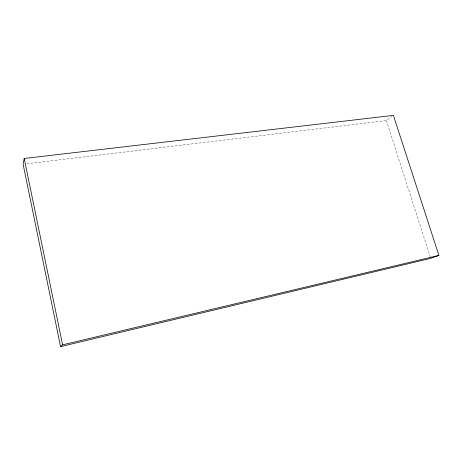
<?xml version="1.0" encoding="UTF-8"?>
<svg xmlns="http://www.w3.org/2000/svg" width="462" height="462" viewBox="0 0 462 462"><rect width="100%" height="100%" fill="white"/><g stroke="black" fill="none" stroke-linecap="round" stroke-linejoin="round"><path stroke-width="0.35" stroke-dasharray="2.31 1.73" d="M26.681 163.785L386.348 120.547L391.782 116.568M386.348 120.547L430.515 257.663"/><path stroke-width="0.69" d="M24.203 158.478L23.1 164.212L60.557 346.621L430.734 258.35L438.9 255.411L393.41 115.379L24.203 158.478L62.601 344.837L60.557 346.621M62.601 344.837L438.9 255.411"/></g></svg>
